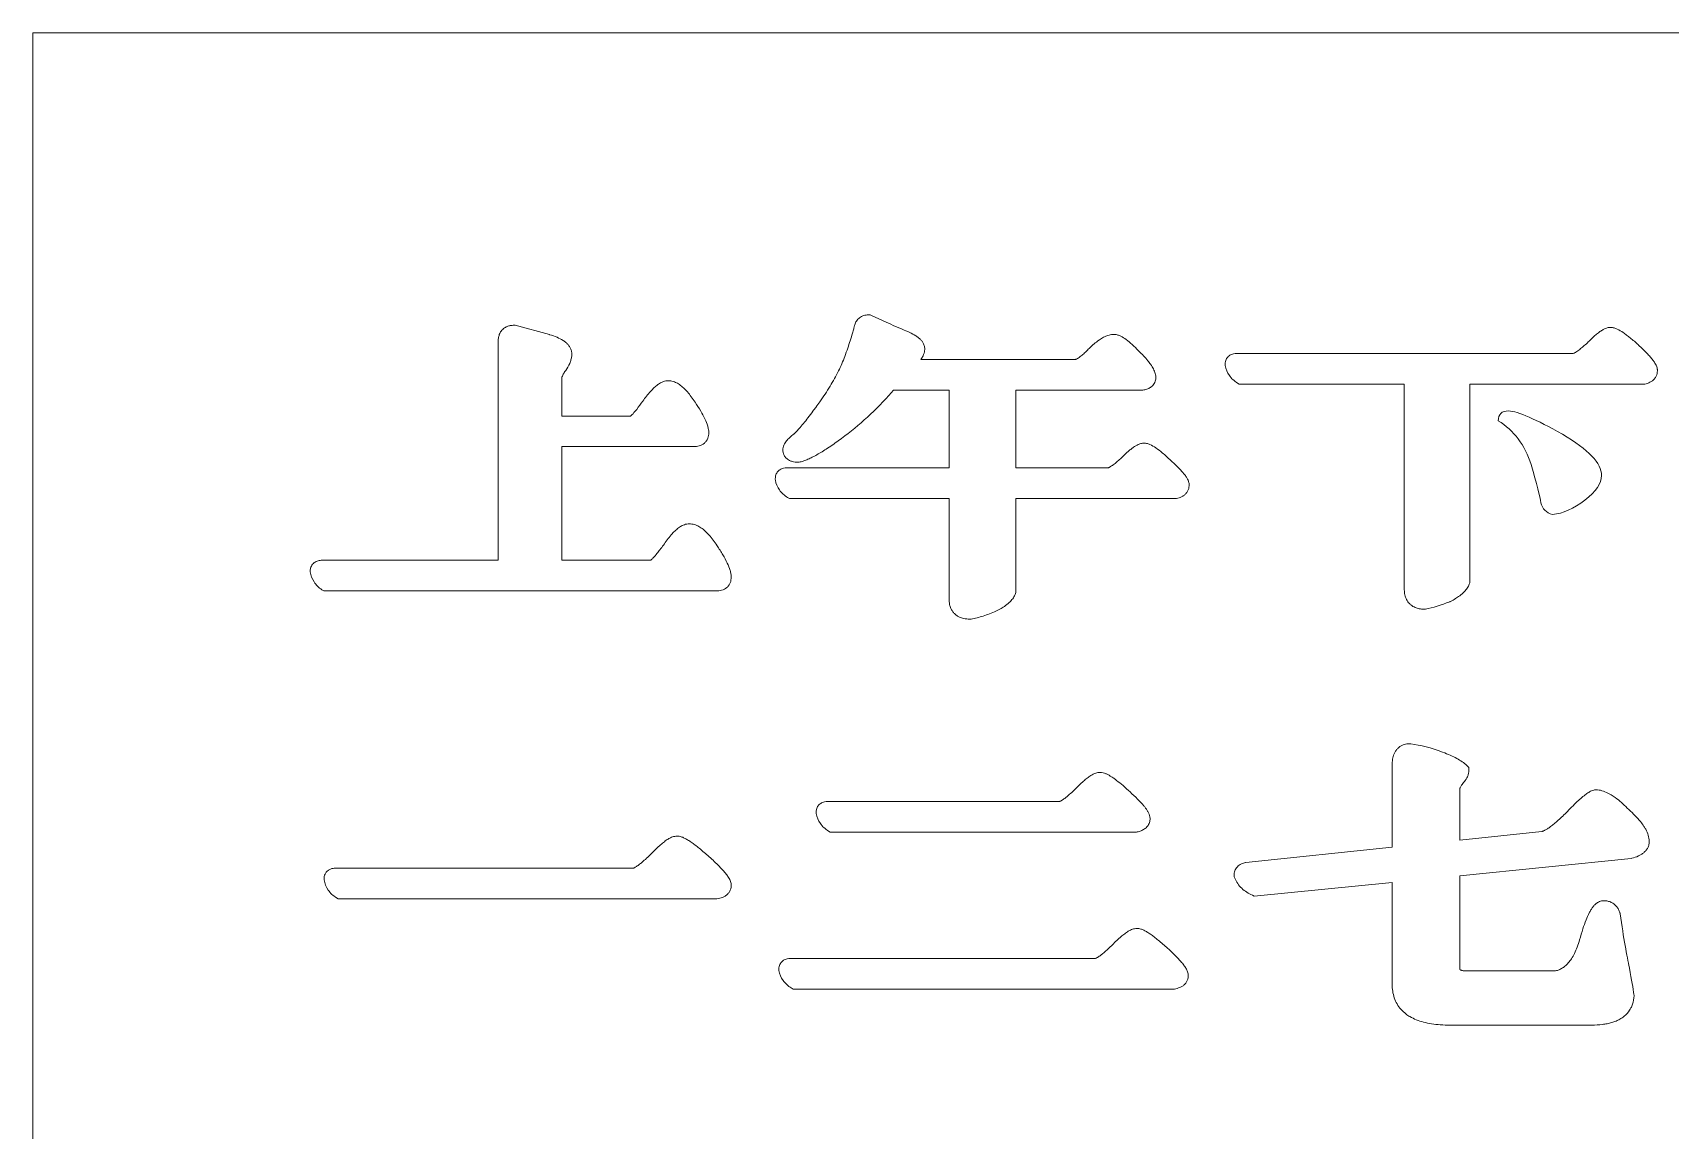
# Model space of a CAD drawing. Header units: millimetres. Extents: x 45 to 165, y 104 to 194.
# Drawn here: x 45.3 to 105, y 153.6 to 193.5 of the extents above; entities that cross this region are included whole.
import ezdxf

# ---------------------------------------------------------------- set-up
doc = ezdxf.new("R2010")
doc.units = ezdxf.units.MM
doc.header["$MEASUREMENT"] = 0
doc.layers.add('Default', color=7, linetype='Continuous', lineweight=0)
doc.layers.add('Layer 01', color=7, linetype='Continuous', lineweight=0)

msp = doc.modelspace()

# ---------------------------------------------------------------- linework, layer by layer
at = {"layer": 'Default', "color": 18, "lineweight": 5, "true_color": 0x000000}
msp.add_lwpolyline([(45.304, 103.519), (165.304, 103.519), (165.304, 193.519), (45.304, 193.519)], close=True, dxfattribs=at)
at = {"layer": 'Layer 01', "color": 12, "lineweight": 5, "true_color": 0xc80000}
for p, q in [((77.654, 181.622), (83.288, 181.622)), ((89.153, 181.843), (101.42, 181.843)), ((74.255, 165.529), (82.712, 165.529)), ((56.331, 163.098), (67.178, 163.098)), ((72.898, 159.814), (84.02, 159.814)), ((97.543, 159.356), (100.744, 159.356)), ((102.089, 157.385), (96.921, 157.385))]:
    msp.add_line(p, q, dxfattribs=at)
for points in [[(75.743, 183.248), (75.805, 183.248), (75.86, 183.222)], [(62.84, 182.869), (62.877, 182.869), (64.127, 182.527), (64.131, 182.525)], [(75.233, 182.844), (75.237, 182.863), (75.243, 182.881)], [(84.689, 182.537), (84.699, 182.537), (84.709, 182.537)], [(55.841, 174.313), (62.26, 174.313), (62.26, 182.294)], [(83.788, 182.028), (83.792, 182.032), (83.795, 182.035)], [(103.792, 182.153), (103.795, 182.151), (103.797, 182.148)], [(88.741, 181.399), (88.737, 181.42), (88.737, 181.441)], [(64.581, 180.979), (64.581, 179.554), (67.079, 179.554)], [(64.717, 181.221), (64.715, 181.218), (64.713, 181.215)], [(86.213, 181.026), (86.217, 181.005), (86.217, 180.983)], [(95.262, 173.28), (95.262, 180.724), (89.254, 180.724), (89.187, 180.766)], [(72.767, 177.675), (78.68, 177.675), (78.68, 180.503), (76.654, 180.503), (76.487, 180.309), (76.484, 180.307)], [(85.621, 180.503), (81.114, 180.503), (81.114, 177.675), (84.478, 177.675)], [(104.022, 180.729), (103.996, 180.724), (97.648, 180.724), (97.648, 173.485), (97.631, 173.441)], [(69.381, 178.451), (64.581, 178.451), (64.581, 174.313), (67.816, 174.313)], [(72.99, 178.88), (72.994, 178.883), (72.998, 178.886)], [(73.222, 177.886), (73.199, 177.882), (73.176, 177.882)], [(72.354, 177.231), (72.351, 177.252), (72.351, 177.274)], [(78.68, 172.917), (78.68, 176.556), (72.867, 176.556), (72.801, 176.598)], [(86.965, 176.561), (86.939, 176.556), (81.114, 176.556), (81.114, 173.14), (81.099, 173.099)], [(55.411, 173.886), (55.406, 173.923), (55.41, 173.959)], [(70.199, 173.194), (55.904, 173.194), (55.835, 173.239)], [(96.037, 172.535), (96.013, 172.531), (95.989, 172.531)], [(96.95, 172.814), (96.938, 172.808), (96.926, 172.803)], [(79.485, 172.172), (79.462, 172.168), (79.439, 172.168)], [(95.466, 167.629), (95.484, 167.629), (95.501, 167.626)], [(96.657, 167.328), (96.659, 167.327), (96.661, 167.326)], [(89.485, 163.3), (89.493, 163.301), (94.821, 163.86), (94.821, 166.848)], [(97.537, 166.842), (97.615, 166.766), (97.615, 166.659)], [(97.288, 165.996), (97.288, 164.122), (100.278, 164.438)], [(102.269, 165.955), (102.285, 165.955), (102.301, 165.953)], [(73.843, 165.085), (73.839, 165.106), (73.839, 165.127)], [(85.539, 164.418), (85.507, 164.41), (74.355, 164.41), (74.289, 164.452)], [(104.189, 164.08), (104.189, 164.075), (104.189, 164.07)], [(103.555, 163.458), (103.532, 163.451), (97.288, 162.825), (97.288, 159.444)], [(89.086, 162.736), (89.064, 162.785), (89.064, 162.838)], [(55.918, 162.672), (55.915, 162.692), (55.915, 162.712)], [(94.821, 158.876), (94.821, 162.582), (89.795, 162.084), (89.729, 162.113)], [(70.227, 161.983), (70.205, 161.979), (56.432, 161.979), (56.365, 162.021)], [(103.114, 161.479), (103.121, 161.459), (103.124, 161.438)], [(72.485, 159.37), (72.482, 159.391), (72.482, 159.413)], [(103.464, 159.467), (103.465, 159.462), (103.466, 159.457)], [(86.894, 158.699), (86.871, 158.695), (72.998, 158.695), (72.931, 158.737)], [(103.63, 158.504), (103.635, 158.477), (103.633, 158.451)]]:
    msp.add_lwpolyline(points, dxfattribs=at)
for points, knots in [([(75.243, 182.881), (75.26, 182.93), (75.282, 182.978), (75.311, 183.021), (75.342, 183.068), (75.38, 183.109), (75.424, 183.144), (75.47, 183.179), (75.522, 183.206), (75.577, 183.223), (75.631, 183.24), (75.687, 183.248), (75.743, 183.248)], [0, 0, 0, 0, 1, 1, 1, 2, 2, 2, 3, 3, 3, 4, 4, 4, 4]), ([(62.26, 182.294), (62.26, 182.339), (62.264, 182.385), (62.272, 182.43), (62.276, 182.452), (62.282, 182.475), (62.288, 182.497), (62.295, 182.519), (62.303, 182.542), (62.313, 182.563), (62.333, 182.608), (62.359, 182.65), (62.392, 182.687), (62.411, 182.71), (62.433, 182.731), (62.457, 182.75), (62.477, 182.765), (62.498, 182.78), (62.52, 182.792), (62.542, 182.804), (62.564, 182.815), (62.587, 182.824), (62.623, 182.839), (62.661, 182.849), (62.699, 182.856), (62.745, 182.865), (62.793, 182.869), (62.84, 182.869)], [0, 0, 0, 0, 1, 1, 1, 2, 2, 2, 3, 3, 3, 4, 4, 4, 5, 5, 5, 6, 6, 6, 7, 7, 7, 8, 8, 8, 9, 9, 9, 9]), ([(64.131, 182.525), (64.223, 182.497), (64.313, 182.466), (64.401, 182.429), (64.478, 182.396), (64.553, 182.358), (64.624, 182.313), (64.657, 182.292), (64.689, 182.269), (64.719, 182.244), (64.749, 182.22), (64.777, 182.193), (64.803, 182.164), (64.827, 182.137), (64.849, 182.107), (64.867, 182.076), (64.878, 182.059), (64.887, 182.041), (64.895, 182.023), (64.912, 181.986), (64.925, 181.947), (64.932, 181.907), (64.936, 181.887), (64.939, 181.867), (64.94, 181.846), (64.94, 181.834), (64.94, 181.822), (64.94, 181.811), (64.94, 181.788), (64.939, 181.766), (64.936, 181.744), (64.931, 181.699), (64.922, 181.655), (64.91, 181.612), (64.897, 181.568), (64.881, 181.524), (64.863, 181.482), (64.823, 181.391), (64.773, 181.304), (64.717, 181.221)], [0, 0, 0, 0, 1, 1, 1, 2, 2, 2, 3, 3, 3, 4, 4, 4, 5, 5, 5, 6, 6, 6, 7, 7, 7, 8, 8, 8, 9, 9, 9, 10, 10, 10, 11, 11, 11, 12, 12, 12, 13, 13, 13, 13]), ([(74.884, 181.733), (74.92, 181.834), (74.956, 181.937), (74.99, 182.039), (75.02, 182.126), (75.049, 182.214), (75.078, 182.301), (75.108, 182.395), (75.138, 182.488), (75.166, 182.582), (75.181, 182.634), (75.196, 182.686), (75.209, 182.739), (75.214, 182.759), (75.219, 182.779), (75.224, 182.799), (75.227, 182.814), (75.23, 182.829), (75.233, 182.844)], [0, 0, 0, 0, 1, 1, 1, 2, 2, 2, 3, 3, 3, 4, 4, 4, 5, 5, 5, 6, 6, 6, 6]), ([(76.976, 182.722), (77.068, 182.687), (77.158, 182.649), (77.247, 182.606), (77.323, 182.57), (77.398, 182.53), (77.469, 182.484), (77.501, 182.463), (77.532, 182.441), (77.562, 182.417), (77.591, 182.394), (77.619, 182.369), (77.645, 182.343), (77.669, 182.318), (77.691, 182.291), (77.711, 182.263), (77.722, 182.247), (77.732, 182.23), (77.741, 182.214), (77.75, 182.196), (77.759, 182.178), (77.766, 182.159), (77.773, 182.14), (77.779, 182.12), (77.784, 182.1), (77.789, 182.079), (77.792, 182.058), (77.793, 182.037), (77.794, 182.026), (77.795, 182.014), (77.794, 182.002), (77.794, 181.985), (77.793, 181.967), (77.791, 181.95), (77.784, 181.884), (77.764, 181.82), (77.736, 181.76), (77.714, 181.711), (77.686, 181.665), (77.654, 181.622)], [0, 0, 0, 0, 1, 1, 1, 2, 2, 2, 3, 3, 3, 4, 4, 4, 5, 5, 5, 6, 6, 6, 7, 7, 7, 8, 8, 8, 9, 9, 9, 10, 10, 10, 11, 11, 11, 12, 12, 12, 13, 13, 13, 13]), ([(83.795, 182.035), (83.851, 182.089), (83.908, 182.141), (83.967, 182.191), (84.02, 182.237), (84.075, 182.28), (84.132, 182.32), (84.175, 182.351), (84.22, 182.38), (84.266, 182.407), (84.292, 182.422), (84.319, 182.437), (84.346, 182.45), (84.399, 182.476), (84.455, 182.497), (84.512, 182.513), (84.569, 182.528), (84.629, 182.537), (84.689, 182.537)], [0, 0, 0, 0, 1, 1, 1, 2, 2, 2, 3, 3, 3, 4, 4, 4, 5, 5, 5, 6, 6, 6, 6]), ([(84.709, 182.537), (84.75, 182.534), (84.79, 182.525), (84.829, 182.513), (84.865, 182.502), (84.9, 182.487), (84.934, 182.471), (85.005, 182.436), (85.071, 182.393), (85.134, 182.346), (85.209, 182.291), (85.279, 182.231), (85.347, 182.169), (85.429, 182.095), (85.508, 182.017), (85.585, 181.938)], [0, 0, 0, 0, 1, 1, 1, 2, 2, 2, 3, 3, 3, 4, 4, 4, 5, 5, 5, 5]), ([(101.932, 182.225), (102.021, 182.317), (102.112, 182.406), (102.208, 182.491), (102.249, 182.527), (102.291, 182.562), (102.334, 182.595), (102.372, 182.625), (102.411, 182.653), (102.452, 182.679), (102.487, 182.701), (102.522, 182.721), (102.56, 182.738), (102.58, 182.747), (102.602, 182.756), (102.624, 182.763), (102.647, 182.771), (102.67, 182.778), (102.695, 182.782), (102.721, 182.787), (102.749, 182.79), (102.776, 182.79)], [0, 0, 0, 0, 1, 1, 1, 2, 2, 2, 3, 3, 3, 4, 4, 4, 5, 5, 5, 6, 6, 6, 7, 7, 7, 7]), ([(102.776, 182.79), (102.799, 182.79), (102.823, 182.788), (102.846, 182.784), (102.867, 182.781), (102.887, 182.776), (102.907, 182.771), (102.945, 182.76), (102.982, 182.745), (103.018, 182.729), (103.095, 182.693), (103.168, 182.648), (103.238, 182.6), (103.279, 182.572), (103.319, 182.543), (103.359, 182.513), (103.404, 182.48), (103.448, 182.445), (103.491, 182.41), (103.594, 182.327), (103.694, 182.241), (103.792, 182.153)], [0, 0, 0, 0, 1, 1, 1, 2, 2, 2, 3, 3, 3, 4, 4, 4, 5, 5, 5, 6, 6, 6, 7, 7, 7, 7]), ([(83.288, 181.622), (83.299, 181.626), (83.31, 181.631), (83.321, 181.637), (83.344, 181.648), (83.366, 181.662), (83.388, 181.676), (83.436, 181.707), (83.482, 181.743), (83.526, 181.779), (83.568, 181.815), (83.609, 181.852), (83.649, 181.89), (83.697, 181.935), (83.743, 181.981), (83.788, 182.028)], [0, 0, 0, 0, 1, 1, 1, 2, 2, 2, 3, 3, 3, 4, 4, 4, 5, 5, 5, 5]), ([(85.585, 181.938), (85.647, 181.877), (85.708, 181.816), (85.767, 181.753), (85.82, 181.696), (85.871, 181.638), (85.92, 181.578), (85.956, 181.533), (85.992, 181.487), (86.025, 181.439), (86.043, 181.412), (86.061, 181.385), (86.078, 181.357), (86.094, 181.331), (86.11, 181.304), (86.124, 181.276), (86.138, 181.249), (86.151, 181.222), (86.163, 181.194), (86.185, 181.14), (86.203, 181.084), (86.213, 181.026)], [0, 0, 0, 0, 1, 1, 1, 2, 2, 2, 3, 3, 3, 4, 4, 4, 5, 5, 5, 6, 6, 6, 7, 7, 7, 7]), ([(101.42, 181.843), (101.43, 181.847), (101.44, 181.851), (101.45, 181.856), (101.459, 181.86), (101.468, 181.865), (101.476, 181.87), (101.49, 181.877), (101.503, 181.885), (101.516, 181.893), (101.564, 181.923), (101.609, 181.957), (101.654, 181.991), (101.698, 182.025), (101.741, 182.059), (101.783, 182.095), (101.833, 182.137), (101.883, 182.181), (101.932, 182.225)], [0, 0, 0, 0, 1, 1, 1, 2, 2, 2, 3, 3, 3, 4, 4, 4, 5, 5, 5, 6, 6, 6, 6]), ([(103.797, 182.148), (103.901, 182.051), (104.003, 181.952), (104.1, 181.849), (104.141, 181.807), (104.18, 181.764), (104.219, 181.72), (104.252, 181.681), (104.285, 181.642), (104.315, 181.602), (104.343, 181.566), (104.369, 181.529), (104.393, 181.491), (104.407, 181.467), (104.421, 181.442), (104.434, 181.417), (104.443, 181.398), (104.451, 181.378), (104.459, 181.358), (104.466, 181.336), (104.473, 181.313), (104.477, 181.29), (104.48, 181.278), (104.481, 181.265), (104.482, 181.252), (104.484, 181.238), (104.484, 181.224), (104.484, 181.209), (104.483, 181.175), (104.479, 181.141), (104.471, 181.108), (104.464, 181.074), (104.452, 181.04), (104.436, 181.009), (104.42, 180.976), (104.4, 180.946), (104.376, 180.918), (104.354, 180.891), (104.328, 180.866), (104.299, 180.845), (104.272, 180.824), (104.242, 180.806), (104.211, 180.791), (104.181, 180.776), (104.15, 180.763), (104.118, 180.753), (104.087, 180.743), (104.055, 180.735), (104.022, 180.729)], [0, 0, 0, 0, 1, 1, 1, 2, 2, 2, 3, 3, 3, 4, 4, 4, 5, 5, 5, 6, 6, 6, 7, 7, 7, 8, 8, 8, 9, 9, 9, 10, 10, 10, 11, 11, 11, 12, 12, 12, 13, 13, 13, 14, 14, 14, 15, 15, 15, 16, 16, 16, 16]), ([(72.998, 178.886), (73.008, 178.893), (73.017, 178.901), (73.026, 178.908), (73.039, 178.919), (73.052, 178.931), (73.064, 178.942), (73.08, 178.957), (73.095, 178.972), (73.11, 178.988), (73.145, 179.023), (73.178, 179.059), (73.211, 179.096), (73.268, 179.16), (73.323, 179.226), (73.377, 179.292), (73.432, 179.36), (73.486, 179.428), (73.539, 179.498), (73.602, 179.578), (73.663, 179.66), (73.724, 179.742), (73.758, 179.787), (73.791, 179.833), (73.825, 179.878), (73.874, 179.946), (73.924, 180.013), (73.972, 180.082), (74.105, 180.268), (74.231, 180.459), (74.349, 180.654), (74.458, 180.834), (74.56, 181.017), (74.653, 181.205), (74.739, 181.377), (74.817, 181.553), (74.884, 181.733)], [0, 0, 0, 0, 1, 1, 1, 2, 2, 2, 3, 3, 3, 4, 4, 4, 5, 5, 5, 6, 6, 6, 7, 7, 7, 8, 8, 8, 9, 9, 9, 10, 10, 10, 11, 11, 11, 12, 12, 12, 12]), ([(88.737, 181.441), (88.737, 181.477), (88.741, 181.513), (88.749, 181.548), (88.755, 181.574), (88.764, 181.599), (88.776, 181.624), (88.795, 181.664), (88.821, 181.7), (88.853, 181.731), (88.869, 181.747), (88.887, 181.761), (88.906, 181.774), (88.925, 181.786), (88.944, 181.797), (88.964, 181.806), (88.989, 181.817), (89.016, 181.825), (89.043, 181.831), (89.079, 181.839), (89.116, 181.843), (89.153, 181.843)], [0, 0, 0, 0, 1, 1, 1, 2, 2, 2, 3, 3, 3, 4, 4, 4, 5, 5, 5, 6, 6, 6, 7, 7, 7, 7]), ([(64.713, 181.215), (64.697, 181.192), (64.68, 181.168), (64.665, 181.144), (64.652, 181.124), (64.639, 181.104), (64.627, 181.083), (64.616, 181.063), (64.605, 181.042), (64.595, 181.02), (64.591, 181.011), (64.587, 181.001), (64.584, 180.991), (64.583, 180.987), (64.581, 180.983), (64.581, 180.979)], [0, 0, 0, 0, 1, 1, 1, 2, 2, 2, 3, 3, 3, 4, 4, 4, 5, 5, 5, 5]), ([(67.525, 180.105), (67.614, 180.228), (67.707, 180.348), (67.809, 180.461), (67.851, 180.508), (67.895, 180.553), (67.941, 180.597), (67.983, 180.636), (68.027, 180.673), (68.073, 180.707), (68.113, 180.736), (68.155, 180.762), (68.199, 180.784), (68.223, 180.797), (68.249, 180.808), (68.275, 180.817), (68.331, 180.837), (68.39, 180.848), (68.449, 180.848)], [0, 0, 0, 0, 1, 1, 1, 2, 2, 2, 3, 3, 3, 4, 4, 4, 5, 5, 5, 6, 6, 6, 6]), ([(68.449, 180.848), (68.512, 180.848), (68.575, 180.838), (68.634, 180.82), (68.664, 180.811), (68.692, 180.8), (68.72, 180.788), (68.743, 180.778), (68.764, 180.767), (68.786, 180.756), (68.813, 180.741), (68.838, 180.725), (68.864, 180.707), (68.916, 180.672), (68.965, 180.631), (69.011, 180.589), (69.061, 180.542), (69.107, 180.493), (69.152, 180.442), (69.2, 180.386), (69.246, 180.327), (69.29, 180.268), (69.338, 180.202), (69.384, 180.135), (69.428, 180.066)], [0, 0, 0, 0, 1, 1, 1, 2, 2, 2, 3, 3, 3, 4, 4, 4, 5, 5, 5, 6, 6, 6, 7, 7, 7, 8, 8, 8, 8]), ([(86.217, 180.983), (86.217, 180.958), (86.215, 180.932), (86.211, 180.906), (86.207, 180.879), (86.2, 180.853), (86.192, 180.827), (86.183, 180.8), (86.171, 180.775), (86.157, 180.75), (86.142, 180.725), (86.125, 180.702), (86.106, 180.68), (86.087, 180.659), (86.066, 180.639), (86.043, 180.622), (86.007, 180.594), (85.967, 180.572), (85.924, 180.554), (85.9, 180.545), (85.875, 180.536), (85.85, 180.53), (85.825, 180.523), (85.8, 180.518), (85.775, 180.514), (85.724, 180.506), (85.672, 180.503), (85.621, 180.503)], [0, 0, 0, 0, 1, 1, 1, 2, 2, 2, 3, 3, 3, 4, 4, 4, 5, 5, 5, 6, 6, 6, 7, 7, 7, 8, 8, 8, 9, 9, 9, 9]), ([(76.484, 180.307), (76.202, 179.997), (75.904, 179.7), (75.591, 179.42), (75.289, 179.15), (74.973, 178.896), (74.644, 178.659), (74.499, 178.556), (74.352, 178.456), (74.202, 178.359), (74.137, 178.317), (74.072, 178.275), (74.006, 178.235), (73.946, 178.199), (73.886, 178.164), (73.825, 178.13), (73.77, 178.1), (73.714, 178.07), (73.658, 178.042), (73.608, 178.018), (73.556, 177.994), (73.504, 177.972), (73.457, 177.953), (73.409, 177.935), (73.361, 177.92), (73.315, 177.906), (73.269, 177.894), (73.222, 177.886)], [0, 0, 0, 0, 1, 1, 1, 2, 2, 2, 3, 3, 3, 4, 4, 4, 5, 5, 5, 6, 6, 6, 7, 7, 7, 8, 8, 8, 9, 9, 9, 9]), ([(67.079, 179.554), (67.088, 179.562), (67.097, 179.571), (67.106, 179.579), (67.129, 179.602), (67.15, 179.625), (67.171, 179.648), (67.217, 179.7), (67.26, 179.753), (67.303, 179.807), (67.38, 179.905), (67.453, 180.005), (67.525, 180.105)], [0, 0, 0, 0, 1, 1, 1, 2, 2, 2, 3, 3, 3, 4, 4, 4, 4]), ([(69.428, 180.066), (69.5, 179.961), (69.57, 179.854), (69.636, 179.744), (69.692, 179.65), (69.744, 179.555), (69.79, 179.456), (69.83, 179.372), (69.865, 179.285), (69.89, 179.195), (69.902, 179.154), (69.911, 179.113), (69.918, 179.071), (69.925, 179.03), (69.928, 178.988), (69.928, 178.947), (69.928, 178.914), (69.926, 178.882), (69.92, 178.85), (69.915, 178.816), (69.906, 178.783), (69.894, 178.752), (69.88, 178.718), (69.863, 178.686), (69.843, 178.657), (69.821, 178.627), (69.796, 178.599), (69.768, 178.575), (69.714, 178.529), (69.648, 178.496), (69.579, 178.476), (69.547, 178.467), (69.514, 178.46), (69.48, 178.456), (69.448, 178.452), (69.415, 178.451), (69.381, 178.451)], [0, 0, 0, 0, 1, 1, 1, 2, 2, 2, 3, 3, 3, 4, 4, 4, 5, 5, 5, 6, 6, 6, 7, 7, 7, 8, 8, 8, 9, 9, 9, 10, 10, 10, 11, 11, 11, 12, 12, 12, 12]), ([(73.176, 177.882), (73.141, 177.882), (73.106, 177.884), (73.072, 177.888), (73.037, 177.892), (73.003, 177.898), (72.97, 177.907), (72.934, 177.916), (72.9, 177.929), (72.867, 177.945), (72.84, 177.958), (72.814, 177.974), (72.791, 177.993), (72.758, 178.018), (72.73, 178.047), (72.706, 178.08), (72.683, 178.112), (72.665, 178.149), (72.652, 178.186), (72.64, 178.222), (72.633, 178.259), (72.63, 178.296), (72.628, 178.319), (72.628, 178.343), (72.63, 178.366), (72.633, 178.399), (72.64, 178.431), (72.65, 178.463), (72.659, 178.493), (72.672, 178.521), (72.686, 178.549), (72.7, 178.576), (72.716, 178.601), (72.734, 178.626), (72.765, 178.67), (72.801, 178.711), (72.84, 178.749), (72.887, 178.796), (72.937, 178.839), (72.99, 178.88)], [0, 0, 0, 0, 1, 1, 1, 2, 2, 2, 3, 3, 3, 4, 4, 4, 5, 5, 5, 6, 6, 6, 7, 7, 7, 8, 8, 8, 9, 9, 9, 10, 10, 10, 11, 11, 11, 12, 12, 12, 13, 13, 13, 13]), ([(84.957, 178.041), (85.04, 178.124), (85.125, 178.205), (85.214, 178.282), (85.25, 178.313), (85.287, 178.343), (85.325, 178.373), (85.359, 178.399), (85.394, 178.424), (85.43, 178.448), (85.464, 178.47), (85.498, 178.49), (85.534, 178.508), (85.557, 178.519), (85.579, 178.529), (85.602, 178.538), (85.642, 178.554), (85.683, 178.565), (85.725, 178.571), (85.774, 178.578), (85.824, 178.576), (85.873, 178.566), (85.916, 178.558), (85.959, 178.543), (86, 178.525), (86.075, 178.493), (86.145, 178.451), (86.212, 178.405), (86.294, 178.349), (86.372, 178.288), (86.448, 178.224), (86.553, 178.136), (86.655, 178.044), (86.755, 177.95)], [0, 0, 0, 0, 1, 1, 1, 2, 2, 2, 3, 3, 3, 4, 4, 4, 5, 5, 5, 6, 6, 6, 7, 7, 7, 8, 8, 8, 9, 9, 9, 10, 10, 10, 11, 11, 11, 11]), ([(101.026, 178.9), (101.975, 178.342), (102.449, 177.842), (102.449, 177.4), (102.449, 177.116), (102.247, 176.816), (101.844, 176.5), (101.429, 176.184), (101.037, 176.011), (100.666, 175.979)], [0, 0, 0, 0, 1, 1, 1, 2, 2, 2, 3, 3, 3, 3]), ([(84.478, 177.675), (84.487, 177.679), (84.497, 177.683), (84.506, 177.687), (84.514, 177.691), (84.522, 177.695), (84.53, 177.7), (84.542, 177.707), (84.555, 177.715), (84.567, 177.722), (84.612, 177.751), (84.654, 177.783), (84.696, 177.815), (84.737, 177.848), (84.777, 177.881), (84.817, 177.916), (84.864, 177.957), (84.911, 177.999), (84.957, 178.041)], [0, 0, 0, 0, 1, 1, 1, 2, 2, 2, 3, 3, 3, 4, 4, 4, 5, 5, 5, 6, 6, 6, 6]), ([(86.755, 177.95), (86.83, 177.882), (86.903, 177.813), (86.975, 177.743), (87.017, 177.701), (87.059, 177.659), (87.099, 177.616), (87.135, 177.578), (87.17, 177.539), (87.204, 177.499), (87.233, 177.464), (87.262, 177.429), (87.289, 177.392), (87.314, 177.358), (87.337, 177.323), (87.357, 177.287), (87.367, 177.269), (87.377, 177.25), (87.385, 177.231), (87.394, 177.212), (87.401, 177.192), (87.408, 177.172), (87.415, 177.15), (87.42, 177.128), (87.423, 177.105), (87.427, 177.077), (87.428, 177.049), (87.426, 177.021), (87.424, 176.988), (87.419, 176.955), (87.41, 176.923), (87.401, 176.889), (87.388, 176.857), (87.371, 176.827), (87.355, 176.796), (87.335, 176.767), (87.311, 176.741), (87.288, 176.715), (87.263, 176.692), (87.235, 176.671), (87.208, 176.652), (87.179, 176.635), (87.149, 176.62), (87.12, 176.606), (87.089, 176.594), (87.058, 176.585), (87.028, 176.575), (86.997, 176.567), (86.965, 176.561)], [0, 0, 0, 0, 1, 1, 1, 2, 2, 2, 3, 3, 3, 4, 4, 4, 5, 5, 5, 6, 6, 6, 7, 7, 7, 8, 8, 8, 9, 9, 9, 10, 10, 10, 11, 11, 11, 12, 12, 12, 13, 13, 13, 14, 14, 14, 15, 15, 15, 16, 16, 16, 16]), ([(72.351, 177.274), (72.351, 177.309), (72.354, 177.345), (72.363, 177.38), (72.369, 177.406), (72.378, 177.432), (72.389, 177.456), (72.408, 177.496), (72.434, 177.533), (72.466, 177.564), (72.483, 177.579), (72.501, 177.594), (72.52, 177.606), (72.538, 177.619), (72.558, 177.629), (72.578, 177.638), (72.603, 177.649), (72.629, 177.658), (72.656, 177.664), (72.692, 177.672), (72.73, 177.675), (72.767, 177.675)], [0, 0, 0, 0, 1, 1, 1, 2, 2, 2, 3, 3, 3, 4, 4, 4, 5, 5, 5, 6, 6, 6, 7, 7, 7, 7]), ([(68.277, 174.864), (68.365, 174.991), (68.458, 175.116), (68.56, 175.233), (68.603, 175.282), (68.647, 175.33), (68.695, 175.376), (68.737, 175.417), (68.782, 175.456), (68.83, 175.492), (68.871, 175.522), (68.914, 175.549), (68.96, 175.573), (68.985, 175.586), (69.012, 175.597), (69.039, 175.607), (69.096, 175.627), (69.157, 175.638), (69.218, 175.639), (69.282, 175.639), (69.345, 175.629), (69.406, 175.611), (69.436, 175.602), (69.466, 175.591), (69.495, 175.579), (69.546, 175.556), (69.596, 175.528), (69.642, 175.497), (69.697, 175.461), (69.747, 175.42), (69.795, 175.376), (69.847, 175.329), (69.895, 175.279), (69.941, 175.226), (69.992, 175.169), (70.04, 175.109), (70.085, 175.048), (70.135, 174.981), (70.183, 174.911), (70.229, 174.841)], [0, 0, 0, 0, 1, 1, 1, 2, 2, 2, 3, 3, 3, 4, 4, 4, 5, 5, 5, 6, 6, 6, 7, 7, 7, 8, 8, 8, 9, 9, 9, 10, 10, 10, 11, 11, 11, 12, 12, 12, 13, 13, 13, 13]), ([(67.816, 174.313), (67.824, 174.319), (67.832, 174.327), (67.84, 174.334), (67.863, 174.356), (67.885, 174.378), (67.907, 174.402), (67.953, 174.452), (67.997, 174.504), (68.041, 174.557), (68.078, 174.603), (68.115, 174.65), (68.151, 174.697), (68.194, 174.752), (68.236, 174.808), (68.277, 174.864)], [0, 0, 0, 0, 1, 1, 1, 2, 2, 2, 3, 3, 3, 4, 4, 4, 5, 5, 5, 5]), ([(70.229, 174.841), (70.304, 174.731), (70.377, 174.619), (70.444, 174.505), (70.502, 174.408), (70.556, 174.309), (70.603, 174.208), (70.644, 174.121), (70.68, 174.033), (70.706, 173.941), (70.718, 173.9), (70.728, 173.858), (70.735, 173.815), (70.742, 173.774), (70.746, 173.732), (70.746, 173.69), (70.746, 173.658), (70.744, 173.625), (70.738, 173.593), (70.733, 173.559), (70.724, 173.526), (70.711, 173.495), (70.698, 173.461), (70.681, 173.429), (70.66, 173.4), (70.639, 173.37), (70.614, 173.342), (70.585, 173.318), (70.531, 173.272), (70.466, 173.239), (70.397, 173.219), (70.364, 173.21), (70.331, 173.204), (70.298, 173.2), (70.265, 173.196), (70.232, 173.194), (70.199, 173.194)], [0, 0, 0, 0, 1, 1, 1, 2, 2, 2, 3, 3, 3, 4, 4, 4, 5, 5, 5, 6, 6, 6, 7, 7, 7, 8, 8, 8, 9, 9, 9, 10, 10, 10, 11, 11, 11, 12, 12, 12, 12]), ([(55.41, 173.959), (55.417, 174.007), (55.43, 174.055), (55.453, 174.098), (55.465, 174.122), (55.481, 174.145), (55.498, 174.166), (55.516, 174.187), (55.536, 174.207), (55.558, 174.224), (55.6, 174.257), (55.649, 174.28), (55.701, 174.295), (55.746, 174.307), (55.794, 174.313), (55.841, 174.313)], [0, 0, 0, 0, 1, 1, 1, 2, 2, 2, 3, 3, 3, 4, 4, 4, 5, 5, 5, 5]), ([(81.099, 173.099), (81.08, 173.046), (81.054, 172.995), (81.023, 172.948), (80.992, 172.9), (80.956, 172.856), (80.917, 172.814), (80.862, 172.757), (80.801, 172.706), (80.736, 172.66), (80.684, 172.622), (80.63, 172.588), (80.574, 172.556), (80.513, 172.522), (80.451, 172.49), (80.388, 172.461)], [0, 0, 0, 0, 1, 1, 1, 2, 2, 2, 3, 3, 3, 4, 4, 4, 5, 5, 5, 5]), ([(95.989, 172.531), (95.927, 172.531), (95.864, 172.536), (95.803, 172.548), (95.754, 172.558), (95.706, 172.572), (95.661, 172.591), (95.603, 172.615), (95.549, 172.647), (95.501, 172.687), (95.472, 172.711), (95.445, 172.738), (95.422, 172.767), (95.383, 172.814), (95.351, 172.867), (95.327, 172.923), (95.316, 172.951), (95.306, 172.979), (95.297, 173.008), (95.289, 173.037), (95.282, 173.066), (95.277, 173.096), (95.267, 173.156), (95.262, 173.218), (95.262, 173.28)], [0, 0, 0, 0, 1, 1, 1, 2, 2, 2, 3, 3, 3, 4, 4, 4, 5, 5, 5, 6, 6, 6, 7, 7, 7, 8, 8, 8, 8]), ([(97.631, 173.441), (97.611, 173.391), (97.586, 173.343), (97.556, 173.298), (97.526, 173.253), (97.491, 173.21), (97.454, 173.17), (97.401, 173.115), (97.343, 173.064), (97.281, 173.018), (97.231, 172.98), (97.18, 172.946), (97.127, 172.913), (97.069, 172.878), (97.01, 172.845), (96.95, 172.814)], [0, 0, 0, 0, 1, 1, 1, 2, 2, 2, 3, 3, 3, 4, 4, 4, 5, 5, 5, 5]), ([(79.439, 172.168), (79.362, 172.168), (79.285, 172.175), (79.21, 172.192), (79.16, 172.203), (79.112, 172.219), (79.066, 172.24), (79.031, 172.256), (78.998, 172.275), (78.966, 172.296), (78.935, 172.318), (78.905, 172.342), (78.878, 172.369), (78.851, 172.396), (78.827, 172.425), (78.805, 172.456), (78.784, 172.487), (78.766, 172.52), (78.75, 172.554), (78.73, 172.599), (78.714, 172.646), (78.703, 172.694), (78.686, 172.767), (78.68, 172.842), (78.68, 172.917)], [0, 0, 0, 0, 1, 1, 1, 2, 2, 2, 3, 3, 3, 4, 4, 4, 5, 5, 5, 6, 6, 6, 7, 7, 7, 8, 8, 8, 8]), ([(80.388, 172.461), (80.236, 172.393), (80.08, 172.331), (79.921, 172.28), (79.778, 172.234), (79.633, 172.196), (79.485, 172.172)], [0, 0, 0, 0, 1, 1, 1, 2, 2, 2, 2]), ([(94.821, 166.848), (94.821, 166.921), (94.825, 166.994), (94.837, 167.066), (94.849, 167.135), (94.867, 167.202), (94.895, 167.266), (94.908, 167.298), (94.925, 167.329), (94.943, 167.358), (94.956, 167.378), (94.97, 167.397), (94.985, 167.415), (95.008, 167.443), (95.033, 167.469), (95.061, 167.492), (95.089, 167.516), (95.12, 167.537), (95.152, 167.554), (95.185, 167.572), (95.218, 167.586), (95.253, 167.597), (95.322, 167.619), (95.394, 167.629), (95.466, 167.629)], [0, 0, 0, 0, 1, 1, 1, 2, 2, 2, 3, 3, 3, 4, 4, 4, 5, 5, 5, 6, 6, 6, 7, 7, 7, 8, 8, 8, 8]), ([(83.269, 165.971), (83.368, 166.073), (83.47, 166.172), (83.577, 166.266), (83.621, 166.304), (83.666, 166.342), (83.713, 166.379), (83.754, 166.41), (83.797, 166.441), (83.841, 166.469), (83.878, 166.492), (83.916, 166.514), (83.956, 166.532), (83.978, 166.542), (84, 166.551), (84.023, 166.559), (84.047, 166.567), (84.072, 166.574), (84.097, 166.579), (84.125, 166.584), (84.153, 166.587), (84.182, 166.587)], [0, 0, 0, 0, 1, 1, 1, 2, 2, 2, 3, 3, 3, 4, 4, 4, 5, 5, 5, 6, 6, 6, 7, 7, 7, 7]), ([(84.182, 166.587), (84.22, 166.587), (84.258, 166.581), (84.295, 166.572), (84.328, 166.564), (84.361, 166.553), (84.392, 166.54), (84.408, 166.534), (84.424, 166.527), (84.439, 166.519), (84.471, 166.504), (84.501, 166.488), (84.531, 166.47), (84.563, 166.451), (84.595, 166.431), (84.626, 166.41), (84.644, 166.398), (84.662, 166.386), (84.68, 166.373), (84.715, 166.348), (84.751, 166.322), (84.785, 166.295), (84.865, 166.234), (84.943, 166.17), (85.019, 166.104), (85.106, 166.029), (85.191, 165.953), (85.275, 165.875), (85.368, 165.79), (85.459, 165.704), (85.548, 165.615), (85.612, 165.55), (85.674, 165.485), (85.734, 165.417), (85.759, 165.388), (85.784, 165.358), (85.809, 165.327), (85.831, 165.299), (85.852, 165.271), (85.873, 165.242), (85.892, 165.215), (85.91, 165.187), (85.926, 165.158), (85.935, 165.143), (85.943, 165.128), (85.951, 165.112), (85.965, 165.083), (85.978, 165.052), (85.987, 165.021), (85.997, 164.985), (86.003, 164.948), (86.004, 164.911), (86.004, 164.886), (86.002, 164.862), (85.999, 164.837), (85.995, 164.812), (85.989, 164.787), (85.981, 164.763), (85.965, 164.714), (85.939, 164.668), (85.907, 164.628), (85.891, 164.608), (85.874, 164.59), (85.855, 164.573), (85.837, 164.556), (85.818, 164.541), (85.798, 164.527), (85.759, 164.5), (85.717, 164.478), (85.673, 164.461), (85.63, 164.443), (85.585, 164.429), (85.539, 164.418)], [0, 0, 0, 0, 1, 1, 1, 2, 2, 2, 3, 3, 3, 4, 4, 4, 5, 5, 5, 6, 6, 6, 7, 7, 7, 8, 8, 8, 9, 9, 9, 10, 10, 10, 11, 11, 11, 12, 12, 12, 13, 13, 13, 14, 14, 14, 15, 15, 15, 16, 16, 16, 17, 17, 17, 18, 18, 18, 19, 19, 19, 20, 20, 20, 21, 21, 21, 22, 22, 22, 23, 23, 23, 24, 24, 24, 24]), ([(97.615, 166.659), (97.615, 166.623), (97.611, 166.588), (97.604, 166.553), (97.597, 166.52), (97.587, 166.487), (97.574, 166.455), (97.558, 166.413), (97.537, 166.374), (97.514, 166.336), (97.478, 166.279), (97.436, 166.227), (97.39, 166.177)], [0, 0, 0, 0, 1, 1, 1, 2, 2, 2, 3, 3, 3, 4, 4, 4, 4]), ([(82.712, 165.529), (82.723, 165.533), (82.734, 165.538), (82.745, 165.544), (82.755, 165.549), (82.764, 165.554), (82.774, 165.56), (82.788, 165.568), (82.803, 165.577), (82.817, 165.587), (82.834, 165.598), (82.851, 165.61), (82.868, 165.622), (82.902, 165.647), (82.935, 165.673), (82.967, 165.699), (83.015, 165.738), (83.061, 165.779), (83.107, 165.82), (83.162, 165.869), (83.216, 165.92), (83.269, 165.971)], [0, 0, 0, 0, 1, 1, 1, 2, 2, 2, 3, 3, 3, 4, 4, 4, 5, 5, 5, 6, 6, 6, 7, 7, 7, 7]), ([(97.39, 166.177), (97.376, 166.159), (97.362, 166.14), (97.349, 166.121), (97.339, 166.106), (97.329, 166.09), (97.319, 166.074), (97.311, 166.058), (97.302, 166.042), (97.296, 166.025), (97.293, 166.018), (97.291, 166.011), (97.289, 166.003), (97.289, 166.001), (97.288, 165.998), (97.288, 165.996)], [0, 0, 0, 0, 1, 1, 1, 2, 2, 2, 3, 3, 3, 4, 4, 4, 5, 5, 5, 5]), ([(101.158, 165.116), (101.29, 165.255), (101.424, 165.392), (101.565, 165.524), (101.62, 165.576), (101.677, 165.627), (101.735, 165.677), (101.784, 165.718), (101.834, 165.759), (101.887, 165.797), (101.928, 165.826), (101.97, 165.854), (102.014, 165.879), (102.037, 165.892), (102.061, 165.904), (102.086, 165.915), (102.113, 165.926), (102.14, 165.935), (102.168, 165.943), (102.183, 165.946), (102.199, 165.95), (102.215, 165.952), (102.233, 165.954), (102.251, 165.955), (102.269, 165.955)], [0, 0, 0, 0, 1, 1, 1, 2, 2, 2, 3, 3, 3, 4, 4, 4, 5, 5, 5, 6, 6, 6, 7, 7, 7, 8, 8, 8, 8]), ([(102.301, 165.953), (102.375, 165.945), (102.448, 165.927), (102.518, 165.903), (102.591, 165.878), (102.662, 165.846), (102.73, 165.809), (102.829, 165.756), (102.921, 165.693), (103.01, 165.625), (103.083, 165.569), (103.154, 165.509), (103.222, 165.446), (103.297, 165.377), (103.37, 165.306), (103.441, 165.232)], [0, 0, 0, 0, 1, 1, 1, 2, 2, 2, 3, 3, 3, 4, 4, 4, 5, 5, 5, 5]), ([(73.839, 165.127), (73.839, 165.163), (73.843, 165.199), (73.851, 165.234), (73.857, 165.26), (73.866, 165.285), (73.877, 165.31), (73.896, 165.35), (73.922, 165.386), (73.954, 165.417), (73.971, 165.433), (73.989, 165.448), (74.008, 165.46), (74.026, 165.472), (74.046, 165.483), (74.066, 165.492), (74.091, 165.503), (74.117, 165.511), (74.144, 165.517), (74.181, 165.525), (74.218, 165.529), (74.255, 165.529)], [0, 0, 0, 0, 1, 1, 1, 2, 2, 2, 3, 3, 3, 4, 4, 4, 5, 5, 5, 6, 6, 6, 7, 7, 7, 7]), ([(103.441, 165.232), (103.52, 165.16), (103.598, 165.087), (103.673, 165.01), (103.74, 164.941), (103.804, 164.87), (103.864, 164.795), (103.91, 164.739), (103.953, 164.68), (103.993, 164.62), (104.015, 164.585), (104.036, 164.55), (104.056, 164.514), (104.094, 164.445), (104.126, 164.374), (104.149, 164.3), (104.172, 164.229), (104.186, 164.155), (104.189, 164.08)], [0, 0, 0, 0, 1, 1, 1, 2, 2, 2, 3, 3, 3, 4, 4, 4, 5, 5, 5, 6, 6, 6, 6]), ([(100.278, 164.438), (100.281, 164.438), (100.284, 164.439), (100.287, 164.44), (100.293, 164.441), (100.299, 164.443), (100.305, 164.445), (100.314, 164.448), (100.323, 164.451), (100.332, 164.455), (100.344, 164.46), (100.355, 164.465), (100.366, 164.471), (100.396, 164.485), (100.425, 164.502), (100.454, 164.52), (100.491, 164.543), (100.527, 164.567), (100.562, 164.593), (100.605, 164.624), (100.647, 164.656), (100.688, 164.689), (100.736, 164.728), (100.783, 164.768), (100.829, 164.809), (100.942, 164.908), (101.051, 165.011), (101.158, 165.116)], [0, 0, 0, 0, 1, 1, 1, 2, 2, 2, 3, 3, 3, 4, 4, 4, 5, 5, 5, 6, 6, 6, 7, 7, 7, 8, 8, 8, 9, 9, 9, 9]), ([(67.797, 163.586), (67.905, 163.699), (68.015, 163.809), (68.131, 163.913), (68.179, 163.956), (68.228, 163.998), (68.279, 164.038), (68.323, 164.073), (68.369, 164.107), (68.416, 164.138), (68.456, 164.163), (68.496, 164.187), (68.539, 164.207), (68.562, 164.218), (68.586, 164.227), (68.61, 164.236), (68.635, 164.245), (68.661, 164.252), (68.688, 164.257), (68.717, 164.263), (68.747, 164.266), (68.776, 164.266)], [0, 0, 0, 0, 1, 1, 1, 2, 2, 2, 3, 3, 3, 4, 4, 4, 5, 5, 5, 6, 6, 6, 7, 7, 7, 7]), ([(68.776, 164.266), (68.802, 164.266), (68.827, 164.264), (68.852, 164.26), (68.874, 164.256), (68.897, 164.25), (68.918, 164.244), (68.959, 164.231), (68.999, 164.215), (69.038, 164.196), (69.079, 164.177), (69.118, 164.154), (69.157, 164.131), (69.2, 164.105), (69.243, 164.077), (69.285, 164.048), (69.332, 164.015), (69.379, 163.98), (69.425, 163.945), (69.478, 163.906), (69.53, 163.865), (69.581, 163.823), (69.703, 163.725), (69.822, 163.622), (69.94, 163.518)], [0, 0, 0, 0, 1, 1, 1, 2, 2, 2, 3, 3, 3, 4, 4, 4, 5, 5, 5, 6, 6, 6, 7, 7, 7, 8, 8, 8, 8]), ([(104.189, 164.07), (104.189, 164.03), (104.184, 163.991), (104.175, 163.952), (104.165, 163.913), (104.151, 163.876), (104.133, 163.84), (104.114, 163.806), (104.092, 163.774), (104.067, 163.744), (104.042, 163.714), (104.014, 163.688), (103.985, 163.663), (103.955, 163.639), (103.924, 163.617), (103.891, 163.597), (103.858, 163.577), (103.824, 163.559), (103.789, 163.543), (103.714, 163.508), (103.635, 163.481), (103.555, 163.458)], [0, 0, 0, 0, 1, 1, 1, 2, 2, 2, 3, 3, 3, 4, 4, 4, 5, 5, 5, 6, 6, 6, 7, 7, 7, 7]), ([(67.178, 163.098), (67.191, 163.102), (67.203, 163.108), (67.215, 163.114), (67.227, 163.119), (67.238, 163.125), (67.248, 163.132), (67.265, 163.141), (67.281, 163.151), (67.296, 163.161), (67.316, 163.174), (67.334, 163.187), (67.353, 163.201), (67.39, 163.228), (67.427, 163.256), (67.463, 163.285), (67.516, 163.329), (67.567, 163.373), (67.618, 163.419), (67.679, 163.474), (67.739, 163.53), (67.797, 163.586)], [0, 0, 0, 0, 1, 1, 1, 2, 2, 2, 3, 3, 3, 4, 4, 4, 5, 5, 5, 6, 6, 6, 7, 7, 7, 7]), ([(69.94, 163.518), (70.068, 163.403), (70.194, 163.285), (70.315, 163.162), (70.361, 163.115), (70.407, 163.067), (70.451, 163.018), (70.489, 162.975), (70.527, 162.931), (70.562, 162.886), (70.593, 162.846), (70.623, 162.805), (70.649, 162.762), (70.665, 162.737), (70.679, 162.711), (70.692, 162.684), (70.703, 162.663), (70.712, 162.641), (70.72, 162.619), (70.728, 162.595), (70.735, 162.57), (70.74, 162.545), (70.742, 162.532), (70.744, 162.518), (70.745, 162.505), (70.746, 162.489), (70.746, 162.473), (70.746, 162.458), (70.744, 162.42), (70.738, 162.384), (70.728, 162.348), (70.723, 162.33), (70.717, 162.311), (70.709, 162.294), (70.701, 162.276), (70.692, 162.259), (70.682, 162.243), (70.662, 162.21), (70.638, 162.18), (70.611, 162.153), (70.584, 162.127), (70.555, 162.105), (70.524, 162.085), (70.494, 162.066), (70.462, 162.051), (70.429, 162.037), (70.365, 162.011), (70.296, 161.994), (70.227, 161.983)], [0, 0, 0, 0, 1, 1, 1, 2, 2, 2, 3, 3, 3, 4, 4, 4, 5, 5, 5, 6, 6, 6, 7, 7, 7, 8, 8, 8, 9, 9, 9, 10, 10, 10, 11, 11, 11, 12, 12, 12, 13, 13, 13, 14, 14, 14, 15, 15, 15, 16, 16, 16, 16]), ([(55.915, 162.712), (55.915, 162.742), (55.918, 162.772), (55.924, 162.802), (55.93, 162.828), (55.938, 162.853), (55.95, 162.878), (55.965, 162.911), (55.985, 162.942), (56.01, 162.969), (56.025, 162.986), (56.042, 163.001), (56.06, 163.015), (56.088, 163.036), (56.119, 163.053), (56.153, 163.066), (56.168, 163.072), (56.184, 163.078), (56.2, 163.082), (56.215, 163.086), (56.23, 163.089), (56.245, 163.091), (56.273, 163.096), (56.302, 163.098), (56.331, 163.098)], [0, 0, 0, 0, 1, 1, 1, 2, 2, 2, 3, 3, 3, 4, 4, 4, 5, 5, 5, 6, 6, 6, 7, 7, 7, 8, 8, 8, 8]), ([(89.064, 162.838), (89.064, 162.893), (89.073, 162.948), (89.091, 163), (89.101, 163.028), (89.114, 163.055), (89.129, 163.08), (89.145, 163.106), (89.164, 163.13), (89.185, 163.152), (89.225, 163.195), (89.275, 163.229), (89.329, 163.254), (89.378, 163.276), (89.431, 163.291), (89.485, 163.3)], [0, 0, 0, 0, 1, 1, 1, 2, 2, 2, 3, 3, 3, 4, 4, 4, 5, 5, 5, 5]), ([(101.65, 160.492), (101.687, 160.625), (101.726, 160.757), (101.769, 160.888), (101.805, 160.999), (101.844, 161.108), (101.887, 161.217), (101.921, 161.303), (101.958, 161.388), (102, 161.471), (102.02, 161.509), (102.04, 161.546), (102.062, 161.583), (102.083, 161.616), (102.105, 161.65), (102.129, 161.681), (102.14, 161.697), (102.153, 161.712), (102.165, 161.726), (102.178, 161.741), (102.191, 161.755), (102.205, 161.769), (102.233, 161.797), (102.265, 161.822), (102.299, 161.844), (102.323, 161.859), (102.348, 161.872), (102.374, 161.883), (102.396, 161.892), (102.419, 161.899), (102.442, 161.904), (102.466, 161.909), (102.492, 161.913), (102.517, 161.914), (102.524, 161.914), (102.532, 161.914), (102.54, 161.914), (102.551, 161.914), (102.562, 161.913), (102.573, 161.913), (102.596, 161.911), (102.618, 161.909), (102.64, 161.905), (102.663, 161.902), (102.685, 161.897), (102.707, 161.891), (102.729, 161.885), (102.751, 161.877), (102.772, 161.869), (102.815, 161.851), (102.856, 161.829), (102.893, 161.801), (102.93, 161.774), (102.963, 161.743), (102.992, 161.708), (103.02, 161.674), (103.044, 161.637), (103.064, 161.599), (103.085, 161.56), (103.101, 161.52), (103.114, 161.479)], [0, 0, 0, 0, 1, 1, 1, 2, 2, 2, 3, 3, 3, 4, 4, 4, 5, 5, 5, 6, 6, 6, 7, 7, 7, 8, 8, 8, 9, 9, 9, 10, 10, 10, 11, 11, 11, 12, 12, 12, 13, 13, 13, 14, 14, 14, 15, 15, 15, 16, 16, 16, 17, 17, 17, 18, 18, 18, 19, 19, 19, 20, 20, 20, 20]), ([(84.594, 160.272), (84.696, 160.376), (84.8, 160.478), (84.91, 160.575), (84.955, 160.615), (85.001, 160.653), (85.049, 160.69), (85.091, 160.723), (85.134, 160.754), (85.179, 160.783), (85.216, 160.807), (85.254, 160.828), (85.295, 160.847), (85.317, 160.857), (85.339, 160.867), (85.362, 160.875), (85.387, 160.883), (85.412, 160.89), (85.437, 160.895), (85.465, 160.901), (85.494, 160.903), (85.523, 160.903)], [0, 0, 0, 0, 1, 1, 1, 2, 2, 2, 3, 3, 3, 4, 4, 4, 5, 5, 5, 6, 6, 6, 7, 7, 7, 7]), ([(85.523, 160.903), (85.547, 160.903), (85.572, 160.901), (85.597, 160.897), (85.619, 160.894), (85.64, 160.889), (85.662, 160.882), (85.702, 160.87), (85.742, 160.854), (85.78, 160.836), (85.82, 160.817), (85.858, 160.796), (85.896, 160.773), (85.938, 160.748), (85.979, 160.721), (86.019, 160.693), (86.065, 160.661), (86.109, 160.628), (86.153, 160.595), (86.203, 160.556), (86.252, 160.517), (86.301, 160.478), (86.416, 160.383), (86.528, 160.285), (86.639, 160.186)], [0, 0, 0, 0, 1, 1, 1, 2, 2, 2, 3, 3, 3, 4, 4, 4, 5, 5, 5, 6, 6, 6, 7, 7, 7, 8, 8, 8, 8]), ([(100.744, 159.356), (100.788, 159.364), (100.831, 159.374), (100.873, 159.389), (100.915, 159.404), (100.955, 159.423), (100.994, 159.445), (101.038, 159.47), (101.079, 159.499), (101.117, 159.531), (101.16, 159.567), (101.2, 159.607), (101.237, 159.65), (101.279, 159.699), (101.317, 159.751), (101.352, 159.804), (101.392, 159.866), (101.428, 159.931), (101.46, 159.996), (101.497, 160.071), (101.531, 160.148), (101.56, 160.226), (101.594, 160.314), (101.624, 160.403), (101.65, 160.492)], [0, 0, 0, 0, 1, 1, 1, 2, 2, 2, 3, 3, 3, 4, 4, 4, 5, 5, 5, 6, 6, 6, 7, 7, 7, 8, 8, 8, 8]), ([(84.02, 159.814), (84.031, 159.819), (84.042, 159.824), (84.053, 159.83), (84.063, 159.835), (84.073, 159.84), (84.083, 159.846), (84.098, 159.855), (84.113, 159.865), (84.128, 159.875), (84.145, 159.886), (84.163, 159.899), (84.18, 159.911), (84.215, 159.937), (84.249, 159.964), (84.282, 159.991), (84.331, 160.032), (84.379, 160.073), (84.427, 160.116), (84.483, 160.167), (84.539, 160.219), (84.594, 160.272)], [0, 0, 0, 0, 1, 1, 1, 2, 2, 2, 3, 3, 3, 4, 4, 4, 5, 5, 5, 6, 6, 6, 7, 7, 7, 7]), ([(86.639, 160.186), (86.713, 160.118), (86.786, 160.049), (86.857, 159.98), (86.907, 159.931), (86.956, 159.881), (87.005, 159.831), (87.047, 159.787), (87.088, 159.742), (87.128, 159.696), (87.163, 159.656), (87.197, 159.616), (87.229, 159.573), (87.257, 159.536), (87.284, 159.498), (87.308, 159.457), (87.321, 159.435), (87.334, 159.412), (87.345, 159.389), (87.354, 159.368), (87.363, 159.347), (87.37, 159.326), (87.378, 159.303), (87.385, 159.279), (87.389, 159.255), (87.391, 159.242), (87.393, 159.229), (87.393, 159.215), (87.394, 159.2), (87.394, 159.184), (87.394, 159.169), (87.392, 159.133), (87.386, 159.097), (87.376, 159.063), (87.366, 159.027), (87.352, 158.993), (87.333, 158.96), (87.314, 158.929), (87.291, 158.899), (87.265, 158.872), (87.24, 158.847), (87.212, 158.824), (87.181, 158.804), (87.152, 158.785), (87.122, 158.769), (87.09, 158.755), (87.058, 158.742), (87.026, 158.731), (86.994, 158.721), (86.961, 158.712), (86.928, 158.705), (86.894, 158.699)], [0, 0, 0, 0, 1, 1, 1, 2, 2, 2, 3, 3, 3, 4, 4, 4, 5, 5, 5, 6, 6, 6, 7, 7, 7, 8, 8, 8, 9, 9, 9, 10, 10, 10, 11, 11, 11, 12, 12, 12, 13, 13, 13, 14, 14, 14, 15, 15, 15, 16, 16, 16, 17, 17, 17, 17]), ([(72.482, 159.413), (72.482, 159.449), (72.485, 159.484), (72.494, 159.519), (72.5, 159.545), (72.509, 159.571), (72.52, 159.595), (72.539, 159.635), (72.565, 159.672), (72.597, 159.703), (72.613, 159.718), (72.631, 159.733), (72.65, 159.745), (72.669, 159.758), (72.688, 159.768), (72.709, 159.777), (72.734, 159.788), (72.76, 159.797), (72.787, 159.803), (72.823, 159.811), (72.86, 159.814), (72.898, 159.814)], [0, 0, 0, 0, 1, 1, 1, 2, 2, 2, 3, 3, 3, 4, 4, 4, 5, 5, 5, 6, 6, 6, 7, 7, 7, 7]), ([(97.288, 159.444), (97.288, 159.437), (97.289, 159.429), (97.29, 159.421), (97.29, 159.417), (97.291, 159.413), (97.292, 159.409), (97.293, 159.407), (97.294, 159.405), (97.295, 159.403)], [0, 0, 0, 0, 1, 1, 1, 2, 2, 2, 3, 3, 3, 3]), ([(97.295, 159.403), (97.297, 159.402), (97.298, 159.401), (97.3, 159.4), (97.302, 159.398), (97.304, 159.396), (97.307, 159.395), (97.313, 159.391), (97.32, 159.388), (97.327, 159.386), (97.337, 159.381), (97.348, 159.378), (97.36, 159.375), (97.375, 159.371), (97.391, 159.368), (97.407, 159.365), (97.452, 159.359), (97.497, 159.356), (97.543, 159.356)], [0, 0, 0, 0, 1, 1, 1, 2, 2, 2, 3, 3, 3, 4, 4, 4, 5, 5, 5, 6, 6, 6, 6]), ([(96.921, 157.385), (96.806, 157.385), (96.69, 157.389), (96.575, 157.397), (96.468, 157.404), (96.362, 157.415), (96.256, 157.432), (96.158, 157.447), (96.061, 157.466), (95.965, 157.492), (95.875, 157.515), (95.787, 157.544), (95.701, 157.578), (95.62, 157.611), (95.541, 157.65), (95.466, 157.694), (95.417, 157.723), (95.37, 157.754), (95.326, 157.788), (95.26, 157.839), (95.198, 157.895), (95.144, 157.956), (95.089, 158.017), (95.041, 158.083), (95, 158.154), (94.959, 158.224), (94.925, 158.299), (94.899, 158.376), (94.872, 158.455), (94.853, 158.536), (94.84, 158.618), (94.827, 158.703), (94.821, 158.79), (94.821, 158.876)], [0, 0, 0, 0, 1, 1, 1, 2, 2, 2, 3, 3, 3, 4, 4, 4, 5, 5, 5, 6, 6, 6, 7, 7, 7, 8, 8, 8, 9, 9, 9, 10, 10, 10, 11, 11, 11, 11]), ([(103.633, 158.451), (103.627, 158.348), (103.609, 158.246), (103.576, 158.149), (103.56, 158.101), (103.541, 158.055), (103.517, 158.01), (103.504, 157.983), (103.489, 157.957), (103.472, 157.932), (103.418, 157.847), (103.349, 157.771), (103.27, 157.706), (103.222, 157.667), (103.171, 157.632), (103.117, 157.602), (103.071, 157.575), (103.024, 157.552), (102.975, 157.532), (102.924, 157.511), (102.873, 157.493), (102.82, 157.477), (102.766, 157.461), (102.71, 157.447), (102.654, 157.436), (102.596, 157.424), (102.537, 157.415), (102.478, 157.407), (102.349, 157.391), (102.219, 157.385), (102.089, 157.385)], [0, 0, 0, 0, 1, 1, 1, 2, 2, 2, 3, 3, 3, 4, 4, 4, 5, 5, 5, 6, 6, 6, 7, 7, 7, 8, 8, 8, 9, 9, 9, 10, 10, 10, 10])]:
    msp.add_open_spline(points, degree=3, knots=knots, dxfattribs=at)
for points in [[(75.86, 183.222), (76.194, 183.066), (76.566, 182.899), (76.976, 182.722)], [(88.891, 181.037), (88.814, 181.145), (88.763, 181.269), (88.741, 181.399)], [(89.187, 180.766), (89.069, 180.839), (88.968, 180.93), (88.891, 181.037)], [(98.687, 179.389), (98.687, 179.631), (98.813, 179.752), (99.064, 179.752)], [(99.064, 179.752), (99.402, 179.731), (100.056, 179.447), (101.026, 178.9)], [(99.881, 177.795), (99.652, 178.51), (99.254, 179.042), (98.687, 179.389)], [(100.241, 176.405), (100.208, 176.626), (100.088, 177.089), (99.881, 177.795)], [(72.505, 176.87), (72.428, 176.977), (72.377, 177.101), (72.354, 177.231)], [(72.801, 176.598), (72.683, 176.672), (72.581, 176.762), (72.505, 176.87)], [(100.666, 175.979), (100.426, 176.042), (100.285, 176.184), (100.241, 176.405)], [(55.552, 173.52), (55.48, 173.63), (55.433, 173.755), (55.411, 173.886)], [(55.835, 173.239), (55.722, 173.315), (55.625, 173.409), (55.552, 173.52)], [(96.926, 172.803), (96.597, 172.672), (96.303, 172.582), (96.037, 172.535)], [(95.501, 167.626), (95.855, 167.581), (96.239, 167.48), (96.657, 167.328)], [(96.661, 167.326), (96.86, 167.249), (97.031, 167.173), (97.176, 167.094)], [(97.176, 167.094), (97.321, 167.015), (97.44, 166.935), (97.537, 166.842)], [(73.993, 164.724), (73.916, 164.831), (73.865, 164.955), (73.843, 165.085)], [(74.289, 164.452), (74.171, 164.525), (74.07, 164.616), (73.993, 164.724)], [(56.067, 162.3), (55.99, 162.411), (55.94, 162.538), (55.918, 162.672)], [(56.365, 162.021), (56.246, 162.095), (56.143, 162.189), (56.067, 162.3)], [(89.343, 162.367), (89.234, 162.472), (89.148, 162.597), (89.086, 162.736)], [(89.729, 162.113), (89.583, 162.177), (89.452, 162.262), (89.343, 162.367)], [(103.124, 161.438), (103.189, 160.998), (103.25, 160.613), (103.307, 160.284)], [(103.307, 160.284), (103.364, 159.955), (103.416, 159.682), (103.464, 159.467)], [(72.635, 159.009), (72.558, 159.116), (72.508, 159.24), (72.485, 159.37)], [(103.466, 159.457), (103.542, 159.035), (103.597, 158.719), (103.63, 158.504)], [(72.931, 158.737), (72.814, 158.811), (72.712, 158.901), (72.635, 159.009)]]:
    msp.add_open_spline(points, degree=3, dxfattribs=at)

doc.saveas('drawing.dxf')
